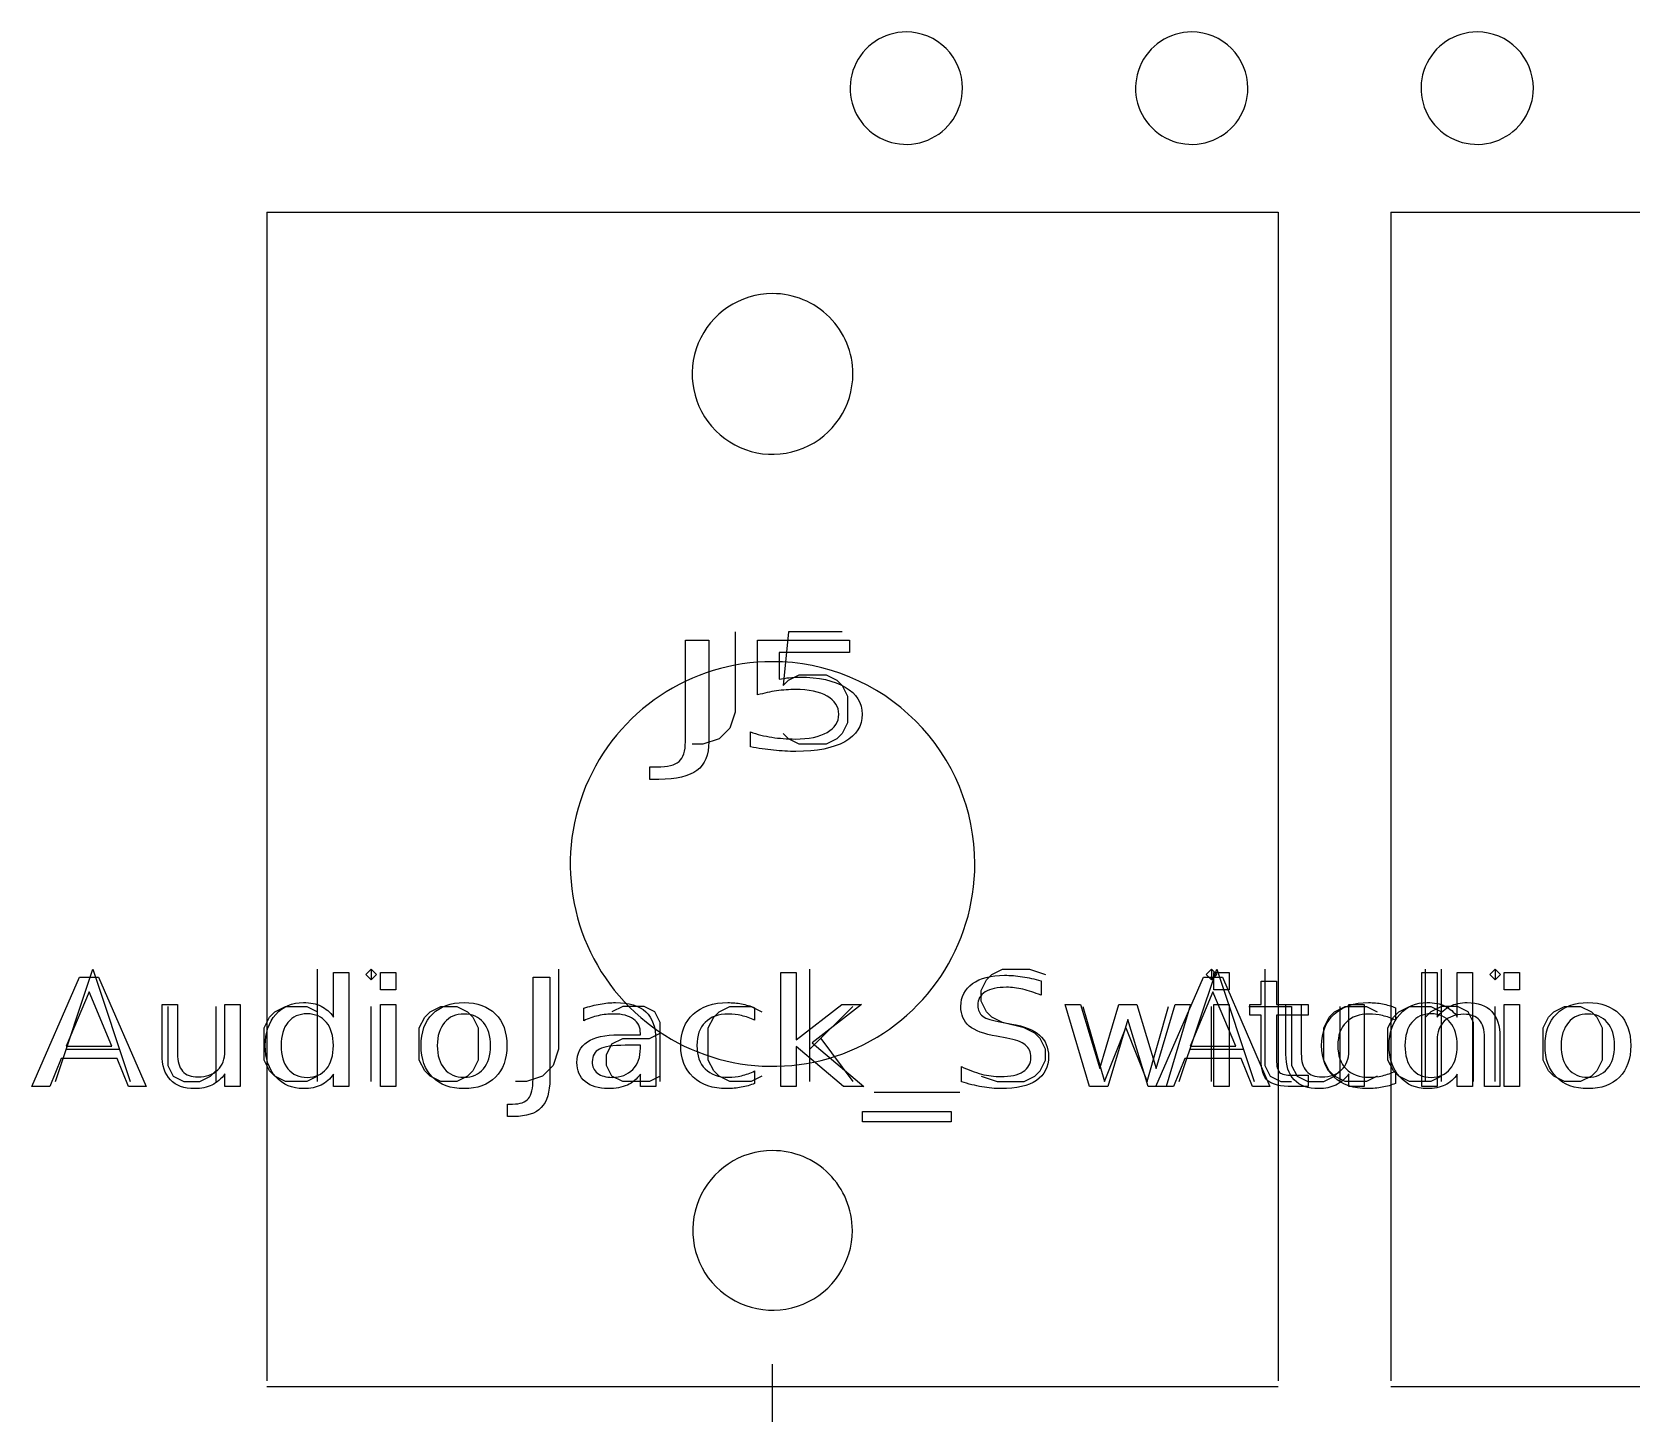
# Model space of a CAD drawing. Header units: millimetres. Extents: x 178 to 210, y 60 to 176.
# Drawn here: x 178.41 to 192.64, y 123.22 to 135.51 of the extents above; entities that cross this region are included whole.
import ezdxf

# ---------------------------------------------------------------- set-up
doc = ezdxf.new("R2010")
doc.units = ezdxf.units.MM
doc.layers.get('0').update_dxf_attribs({"linetype": 'CONTINUOUS'})

msp = doc.modelspace()

# ---------------------------------------------------------------- linework, layer by layer
at = {"color": 7}
for points in [[(186.19, 135.5097)], [(188.73, 135.5097)], [(191.27, 135.5097)], [(185, 133.1822)], [(185, 129.9072)], [(178.83377, 127.099184), (179.00374, 127.099184), (179.42608, 126.127203), (179.27021, 126.127203), (179.16927, 126.376545), (178.66973, 126.376545), (178.56878, 126.127203), (178.41069, 126.127203)], [(181.51032, 127.140198), (181.6469, 127.140198), (181.6469, 126.988509), (181.51032, 126.988509)], [(185.07312, 127.1402), (185.21044, 127.1402), (185.21044, 126.541908), (185.61793, 126.856353), (185.79236, 126.856353), (185.35147, 126.515216), (185.81092, 126.127205), (185.63278, 126.127205), (185.21044, 126.483316), (185.21044, 126.127205), (185.07312, 126.127205)], [(187.38897, 127.067293)], [(188.83377, 127.099184), (189.00374, 127.099184), (189.42608, 126.127203), (189.27021, 126.127203), (189.16927, 126.376545), (188.66973, 126.376545), (188.56878, 126.127203), (188.41069, 126.127203)], [(188.92688, 127.1402), (189.06346, 127.1402), (189.06346, 126.988511), (188.92688, 126.988511)], [(191.51032, 127.140198), (191.6469, 127.140198), (191.6469, 126.988509), (191.51032, 126.988509)], [(178.91837, 126.96963), (178.715, 126.485918), (179.12249, 126.485918)], [(188.91837, 126.96963), (188.715, 126.485918), (189.12249, 126.485918)], [(179.91152, 126.873929)], [(181.51032, 126.856351), (181.6469, 126.856351), (181.6469, 126.127203), (181.51032, 126.127203)], [(182.0476, 126.1724), (181.9524, 126.22), (181.9048, 126.2676), (181.8571, 126.3628), (181.8571, 126.6486), (181.9048, 126.7438), (181.9524, 126.7914), (182.0476, 126.839), (182.1905, 126.839), (182.2857, 126.7914), (182.3333, 126.7438), (182.381, 126.6486), (182.381, 126.3628), (182.3333, 126.2676), (182.2857, 126.22), (182.1905, 126.1724)], [(182.2548, 126.873929)], [(182.25484, 126.772367)], [(184.8408, 126.828342)], [(187.60419, 126.856353), (187.74077, 126.856353), (187.91149, 126.287357), (188.08146, 126.856353), (188.24253, 126.856353), (188.41325, 126.287357), (188.58322, 126.856353), (188.7198, 126.856353), (188.50232, 126.127205), (188.34125, 126.127205), (188.16237, 126.724846), (187.98274, 126.127205), (187.82167, 126.127205)], [(188.92688, 126.856353), (189.06346, 126.856353), (189.06346, 126.127205), (188.92688, 126.127205)], [(189.91152, 126.873929)], [(190.5435, 126.828343)], [(191.51032, 126.856351), (191.6469, 126.856351), (191.6469, 126.127203), (191.51032, 126.127203)], [(192.0476, 126.1724), (191.9524, 126.22), (191.9048, 126.2676), (191.8571, 126.3628), (191.8571, 126.6486), (191.9048, 126.7438), (191.9524, 126.7914), (192.0476, 126.839), (192.1905, 126.839), (192.2857, 126.7914), (192.3333, 126.7438), (192.381, 126.6486), (192.381, 126.3628), (192.3333, 126.2676), (192.2857, 126.22), (192.1905, 126.1724)], [(192.2548, 126.873929)], [(192.25484, 126.772367)], [(181.09244, 126.745681)], [(191.09244, 126.745681)], [(180.62704, 126.491126)], [(183.96125, 126.54322)], [(190.62704, 126.491126)], [(191.47213, 126.56729)], [(179.56788, 126.414953)], [(189.56788, 126.414953)], [(186.59028, 125.905856), (186.59028, 125.812756), (185.80053, 125.812756), (185.80053, 125.905856)], [(185, 125.5572)]]:
    msp.add_lwpolyline(points, close=True, dxfattribs=at)
for points in [[(180.5, 133.9072), (180.5, 123.5072)], [(180.5, 133.9072), (189.5, 133.9072)], [(189.5, 133.9072), (189.5, 123.5072)], [(190.5, 133.9072), (190.5, 123.5072)], [(190.5, 133.9072), (199.5, 133.9072)], [(184.22486, 129.194907), (184.22489, 130.099184)], [(184.22489, 130.099184), (184.43296, 130.099184), (184.43296, 129.194909)], [(184.6667, 130.1724), (184.6667, 129.4581), (184.619, 129.3152), (184.5238, 129.22), (184.381, 129.1724), (184.2857, 129.1724)], [(184.86755, 129.610893), (184.86764, 130.099184)], [(184.86764, 130.099184), (185.68447, 130.099184), (185.68447, 129.988509), (185.0582, 129.988509), (185.0582, 129.750234)], [(185.619, 130.1724), (185.1429, 130.1724), (185.0952, 129.6962), (185.1429, 129.7438), (185.2381, 129.7914), (185.4762, 129.7914), (185.5714, 129.7438), (185.619, 129.6962), (185.6667, 129.6009), (185.6667, 129.3628), (185.619, 129.2676), (185.5714, 129.22), (185.4762, 129.1724), (185.2381, 129.1724), (185.1429, 129.22), (185.0952, 129.2676)], [(184.80266, 129.149979), (184.80266, 129.282137)], [(183.98798, 128.860277), (183.90868, 128.860277), (183.90868, 128.970952), (183.97358, 128.970952)], [(178.619, 126.1724), (178.9524, 127.1724), (179.2857, 126.1724)], [(180.9524, 126.1724), (180.9524, 127.1724)], [(181.09244, 126.745677), (181.09244, 127.140198), (181.22901, 127.140198), (181.22901, 126.127203), (181.09244, 126.127203), (181.09244, 126.236575)], [(181.4286, 127.1724), (181.381, 127.1248), (181.4286, 127.0771), (181.4762, 127.1248), (181.4286, 127.1724), (181.4286, 127.0771)], [(183.0952, 127.1724), (183.0952, 126.4581), (183.0476, 126.3152), (182.9524, 126.22), (182.8095, 126.1724), (182.7143, 126.1724)], [(182.86864, 127.099184), (183.01857, 127.099184), (183.01857, 126.194909)], [(182.86866, 126.194907), (182.86864, 127.099184)], [(185.3333, 126.1724), (185.3333, 127.1724)], [(186.8571, 126.22), (187, 126.1724), (187.2381, 126.1724), (187.3333, 126.22), (187.381, 126.2676), (187.4286, 126.3628), (187.4286, 126.4581), (187.381, 126.5533), (187.3333, 126.6009), (187.2381, 126.6486), (187.0476, 126.6962), (186.9524, 126.7438), (186.9048, 126.7914), (186.8571, 126.8867), (186.8571, 126.9819), (186.9048, 127.0771), (186.9524, 127.1248), (187.0476, 127.1724), (187.2857, 127.1724), (187.4286, 127.1248)], [(187.38894, 127.067285), (187.38894, 126.939033)], [(188.619, 126.1724), (188.9524, 127.1724), (189.2857, 126.1724)], [(188.9048, 127.1724), (188.8571, 127.1248), (188.9048, 127.0771), (188.9524, 127.1248), (188.9048, 127.1724), (188.9048, 127.0771)], [(189.34705, 126.367429), (189.34705, 126.763253), (189.24684, 126.763253), (189.24684, 126.856353), (189.34705, 126.856353), (189.34705, 127.063379), (189.48431, 127.06338)], [(189.381, 127.1724), (189.381, 126.3152), (189.4286, 126.22), (189.5238, 126.1724), (189.619, 126.1724)], [(189.48431, 127.06338), (189.48431, 126.856354), (189.76563, 126.856354), (189.76563, 126.763254), (189.48431, 126.763254), (189.48431, 126.36743)], [(190.91319, 126.539299), (190.91319, 126.1272), (190.77588, 126.1272), (190.77588, 127.140195), (190.91319, 127.140195), (190.91319, 126.74307)], [(190.8095, 126.1724), (190.8095, 127.1724)], [(190.9524, 126.1724), (190.9524, 127.1724)], [(191.09244, 126.745677), (191.09244, 127.140198), (191.22901, 127.140198), (191.22901, 126.127203), (191.09244, 126.127203), (191.09244, 126.236575)], [(191.4286, 127.1724), (191.381, 127.1248), (191.4286, 127.0771), (191.4762, 127.1248), (191.4286, 127.1724), (191.4286, 127.0771)], [(179.56785, 126.414956), (179.56785, 126.856351), (179.70443, 126.856351), (179.70443, 126.419513)], [(179.619, 126.839), (179.619, 126.3152), (179.6667, 126.22), (179.7619, 126.1724), (179.9048, 126.1724), (180, 126.22), (180.0476, 126.2676)], [(180.0476, 126.839), (180.0476, 126.1724)], [(180.12751, 126.442954), (180.12751, 126.856355), (180.26408, 126.856355), (180.26408, 126.127207), (180.12751, 126.127207), (180.12751, 126.239183)], [(180.9524, 126.22), (180.8571, 126.1724), (180.6667, 126.1724), (180.5714, 126.22), (180.5238, 126.2676), (180.4762, 126.3628), (180.4762, 126.6486), (180.5238, 126.7438), (180.5714, 126.7914), (180.6667, 126.839), (180.8571, 126.839), (180.9524, 126.7914)], [(181.4286, 126.1724), (181.4286, 126.839)], [(183.31992, 126.712488), (183.31992, 126.823162)], [(184, 126.1724), (184, 126.6962), (183.9524, 126.7914), (183.8571, 126.839), (183.6667, 126.839), (183.5714, 126.7914)], [(184.9048, 126.22), (184.8095, 126.1724), (184.619, 126.1724), (184.5238, 126.22), (184.4762, 126.2676), (184.4286, 126.3628), (184.4286, 126.6486), (184.4762, 126.7438), (184.5238, 126.7914), (184.619, 126.839), (184.8095, 126.839), (184.9048, 126.7914)], [(184.8408, 126.828359), (184.8408, 126.716383)], [(185.7143, 126.839), (185.3333, 126.4581)], [(187.7619, 126.839), (187.9524, 126.1724), (188.1429, 126.6486), (188.3333, 126.1724), (188.5238, 126.839)], [(188.9048, 126.1724), (188.9048, 126.839)], [(189.2381, 126.839), (189.619, 126.839)], [(189.56785, 126.414956), (189.56785, 126.856351), (189.70443, 126.856351), (189.70443, 126.419513)], [(189.619, 126.839), (189.619, 126.3152), (189.6667, 126.22), (189.7619, 126.1724), (189.9048, 126.1724), (190, 126.22), (190.0476, 126.2676)], [(190.381, 126.22), (190.2857, 126.1724), (190.0952, 126.1724), (190, 126.22), (189.9524, 126.2676), (189.9048, 126.3628), (189.9048, 126.6486), (189.9524, 126.7438), (190, 126.7914), (190.0952, 126.839), (190.2857, 126.839), (190.381, 126.7914)], [(190.0476, 126.839), (190.0476, 126.1724)], [(190.12751, 126.442954), (190.12751, 126.856355), (190.26408, 126.856355), (190.26408, 126.127207), (190.12751, 126.127207), (190.12751, 126.239183)], [(190.9524, 126.22), (190.8571, 126.1724), (190.6667, 126.1724), (190.5714, 126.22), (190.5238, 126.2676), (190.4762, 126.3628), (190.4762, 126.6486), (190.5238, 126.7438), (190.5714, 126.7914), (190.6667, 126.839), (190.8571, 126.839), (190.9524, 126.7914)], [(190.5435, 126.82836), (190.5435, 126.716384)], [(191.2381, 126.1724), (191.2381, 126.6962), (191.1905, 126.7914), (191.0952, 126.839), (190.9524, 126.839), (190.8571, 126.7914), (190.8095, 126.7438)], [(191.4286, 126.1724), (191.4286, 126.839)], [(187.03783, 126.699466), (187.12843, 126.683186)], [(184, 126.22), (183.9048, 126.1724), (183.6667, 126.1724), (183.5714, 126.22), (183.5238, 126.3152), (183.5238, 126.4105), (183.5714, 126.5057), (183.6667, 126.5533), (183.9048, 126.5533), (184, 126.6009)], [(183.6331, 126.587487), (183.8246, 126.587487), (183.8246, 126.599207)], [(183.82466, 126.467037), (183.82466, 126.493727), (183.68883, 126.49373)], [(183.96123, 126.54321), (183.96123, 126.127205), (183.82466, 126.127205), (183.82466, 126.237879)], [(185.4286, 126.5533), (185.7143, 126.1724)], [(187.08468, 126.55819), (186.99338, 126.57381)], [(191.47206, 126.567299), (191.47206, 126.127206), (191.33548, 126.127206), (191.33548, 126.56339)], [(178.7143, 126.4581), (179.1905, 126.4581)], [(188.7143, 126.4581), (189.1905, 126.4581)], [(184.8408, 126.26586), (184.8408, 126.155186)], [(186.68015, 126.170181), (186.68015, 126.305595)], [(189.62537, 126.22746), (189.76566, 126.22746), (189.76566, 126.127202), (189.62537, 126.127202)], [(190.5435, 126.265861), (190.5435, 126.155187)], [(185.9048, 126.0771), (186.6667, 126.0771)], [(182.69797, 125.860277), (182.64077, 125.860277), (182.64077, 125.970952), (182.68757, 125.970952)], [(185, 121.6272), (185, 123.6572)], [(180.5, 123.4572), (189.5, 123.4572)], [(190.5, 123.4572), (199.5, 123.4572)]]:
    msp.add_lwpolyline(points, dxfattribs=at)
for points in [[(186.19, 135.5097), (185.987769, 135.5097), (185.805451, 135.387879), (185.72806, 135.201042)], [(186.543553, 135.363253), (186.449785, 135.457022), (186.322608, 135.5097), (186.19, 135.5097)], [(188.73, 135.5097), (188.527769, 135.5097), (188.345451, 135.387879), (188.26806, 135.201042)], [(189.083553, 135.363253), (188.989785, 135.457022), (188.862608, 135.5097), (188.73, 135.5097)], [(191.27, 135.5097), (191.067769, 135.5097), (190.885451, 135.387879), (190.80806, 135.201042)], [(191.623553, 135.363253), (191.529785, 135.457022), (191.402608, 135.5097), (191.27, 135.5097)], [(186.69, 135.0097), (186.69, 135.142308), (186.637322, 135.269485), (186.543553, 135.363253)], [(189.23, 135.0097), (189.23, 135.142308), (189.177322, 135.269485), (189.083553, 135.363253)], [(191.77, 135.0097), (191.77, 135.142308), (191.717322, 135.269485), (191.623553, 135.363253)], [(185.72806, 135.201042), (185.65067, 135.014205), (185.693448, 134.799146), (185.836447, 134.656147)], [(188.26806, 135.201042), (188.19067, 135.014205), (188.233448, 134.799146), (188.376447, 134.656147)], [(190.80806, 135.201042), (190.73067, 135.014205), (190.773448, 134.799146), (190.916447, 134.656147)], [(186.381342, 134.54776), (186.568179, 134.625151), (186.69, 134.807469), (186.69, 135.0097)], [(188.921342, 134.54776), (189.108179, 134.625151), (189.23, 134.807469), (189.23, 135.0097)], [(191.461342, 134.54776), (191.648179, 134.625151), (191.77, 134.807469), (191.77, 135.0097)], [(185.836447, 134.656147), (185.979446, 134.513148), (186.194505, 134.47037), (186.381342, 134.54776)], [(188.376447, 134.656147), (188.519446, 134.513148), (188.734505, 134.47037), (188.921342, 134.54776)], [(190.916447, 134.656147), (191.059446, 134.513148), (191.274505, 134.47037), (191.461342, 134.54776)], [(185, 133.1822), (184.710809, 133.1822), (184.450095, 133.007996), (184.339426, 132.740819)], [(185.505581, 132.972781), (185.371493, 133.10687), (185.18963, 133.1822), (185, 133.1822)], [(185.715, 132.4672), (185.715, 132.65683), (185.63967, 132.838693), (185.505581, 132.972781)], [(184.339426, 132.740819), (184.228758, 132.473641), (184.28993, 132.166107), (184.494419, 131.961619)], [(185.273619, 131.806626), (185.540796, 131.917295), (185.715, 132.178009), (185.715, 132.4672)], [(184.494419, 131.961619), (184.698907, 131.75713), (185.006441, 131.695958), (185.273619, 131.806626)], [(185, 129.9072), (184.271968, 129.9072), (183.615623, 129.468644), (183.337017, 128.79603)], [(186.272792, 129.379992), (185.935227, 129.717558), (185.47739, 129.9072), (185, 129.9072)], [(185.0582, 129.750234), (185.0884, 129.756767), (185.1186, 129.761541), (185.1488, 129.764554)], [(185.1488, 129.764554), (185.179, 129.768021), (185.2092, 129.769754), (185.2394, 129.769754)], [(185.2394, 129.769754), (185.411073, 129.769754), (185.547037, 129.740024), (185.64729, 129.680564)], [(185.03648, 129.647353), (184.981547, 129.63954), (184.925237, 129.627386), (184.86755, 129.610893)], [(185.20334, 129.659073), (185.14774, 129.659073), (185.09212, 129.655166), (185.03648, 129.647353)], [(185.48558, 129.599833), (185.41622, 129.639326), (185.32214, 129.659073), (185.20334, 129.659073)], [(185.64729, 129.680564), (185.74755, 129.621104), (185.79768, 129.540594), (185.79768, 129.439034)], [(185.58961, 129.43903), (185.58961, 129.506737), (185.554933, 129.560338), (185.48558, 129.599833)], [(185.48558, 129.278227), (185.554933, 129.31772), (185.58961, 129.371321), (185.58961, 129.43903)], [(185.79768, 129.439034), (185.79768, 129.334436), (185.746177, 129.253058), (185.64317, 129.194899)], [(186.8, 128.1072), (186.8, 128.58459), (186.610358, 129.042427), (186.272792, 129.379992)], [(184.16826, 129.019782), (184.205993, 129.052335), (184.22486, 129.11071), (184.22486, 129.194907)], [(184.43296, 129.194909), (184.43296, 129.077725), (184.397593, 128.992658), (184.32686, 128.939707)], [(184.80266, 129.282137), (184.86446, 129.26087), (184.92832, 129.24503), (184.99424, 129.234617)], [(184.99424, 129.234617), (185.060173, 129.224197), (185.129873, 129.218987), (185.20334, 129.218987)], [(185.20334, 129.218987), (185.32214, 129.218987), (185.41622, 129.238734), (185.48558, 129.278227)], [(185.64317, 129.194899), (185.54017, 129.137172), (185.394933, 129.108309), (185.20746, 129.108309)], [(185.0097, 129.118729), (184.9431, 129.125676), (184.874087, 129.136092), (184.80266, 129.149979)], [(185.20746, 129.108309), (185.142927, 129.108309), (185.077007, 129.111782), (185.0097, 129.118729)], [(183.97358, 128.970952), (184.065593, 128.970952), (184.130487, 128.987229), (184.16826, 129.019782)], [(184.32686, 128.939707), (184.25682, 128.886754), (184.14386, 128.860277), (183.98798, 128.860277)], [(183.337017, 128.79603), (183.058411, 128.123416), (183.212411, 127.349204), (183.727208, 126.834408)], [(185.68883, 126.444217), (186.361444, 126.722823), (186.8, 127.379168), (186.8, 128.1072)], [(186.77884, 127.042553), (186.84812, 127.092033), (186.943377, 127.116773), (187.06461, 127.116773)], [(187.06461, 127.116773), (187.116543, 127.116773), (187.16949, 127.11265), (187.22345, 127.104403)], [(187.22345, 127.104403), (187.277383, 127.096156), (187.332557, 127.083786), (187.38897, 127.067293)], [(186.67567, 126.839434), (186.67567, 126.925369), (186.71006, 126.993076), (186.77884, 127.042553)], [(186.89238, 126.968333), (186.848313, 126.940553), (186.82628, 126.901057), (186.82628, 126.849846)], [(187.08165, 127.009993), (187.000003, 127.009993), (186.936913, 126.996106), (186.89238, 126.968333)], [(187.22787, 126.992413), (187.177403, 127.004133), (187.128663, 127.009993), (187.08165, 127.009993)], [(187.38894, 126.939033), (187.332007, 126.962906), (187.278317, 126.9807), (187.22787, 126.992413)], [(180.58028, 126.768465), (180.643613, 126.838776), (180.72551, 126.873931), (180.82597, 126.873931)], [(180.85936, 126.773672), (180.787113, 126.773672), (180.730207, 126.748499), (180.68864, 126.698152)], [(180.82597, 126.873931), (180.887303, 126.873931), (180.939753, 126.863298), (180.98332, 126.842031)], [(181.03008, 126.698152), (180.98848, 126.748499), (180.931573, 126.773672), (180.85936, 126.773672)], [(180.98332, 126.842031), (181.027387, 126.821198), (181.06376, 126.789081), (181.09244, 126.745681)], [(181.87328, 126.491126), (181.87328, 126.610915), (181.90693, 126.704662), (181.97423, 126.772369)], [(181.97423, 126.772369), (182.042023, 126.840076), (182.135547, 126.873929), (182.2548, 126.873929)], [(182.2548, 126.772369), (182.181567, 126.772369), (182.12367, 126.747196), (182.08111, 126.696849)], [(182.2548, 126.873929), (182.37356, 126.873929), (182.466837, 126.840076), (182.53463, 126.772369)], [(182.42778, 126.696197), (182.385247, 126.746977), (182.3276, 126.772367), (182.25484, 126.772367)], [(182.53463, 126.772369), (182.602423, 126.704662), (182.63632, 126.610915), (182.63632, 126.491126)], [(183.31992, 126.823162), (183.36992, 126.840089), (183.418413, 126.852675), (183.4654, 126.860922)], [(183.58861, 126.772378), (183.541143, 126.772378), (183.494877, 126.767388), (183.44981, 126.757408)], [(183.4654, 126.860922), (183.5124, 126.869602), (183.55817, 126.873942), (183.60271, 126.873942)], [(183.7623, 126.726808), (183.721233, 126.757188), (183.663337, 126.772378), (183.58861, 126.772378)], [(183.60271, 126.873942), (183.722957, 126.873942), (183.81277, 126.846599), (183.87215, 126.791912)], [(183.727208, 126.834408), (184.242004, 126.319611), (185.016216, 126.165611), (185.68883, 126.444217)], [(183.87215, 126.791912), (183.93155, 126.737225), (183.96125, 126.654328), (183.96125, 126.54322)], [(184.18316, 126.491109), (184.18316, 126.61003), (184.220273, 126.70356), (184.2945, 126.771701)], [(184.2945, 126.771701), (184.36922, 126.839842), (184.471403, 126.873912), (184.60105, 126.873912)], [(184.60699, 126.772363), (184.518417, 126.772363), (184.449633, 126.747623), (184.40064, 126.698143)], [(184.60105, 126.873912), (184.643117, 126.873912), (184.684187, 126.870005), (184.72426, 126.862192)], [(184.72426, 126.758043), (184.68566, 126.76759), (184.64657, 126.772363), (184.60699, 126.772363)], [(184.72426, 126.862192), (184.764327, 126.854812), (184.803173, 126.843529), (184.8408, 126.828342)], [(186.75067, 126.66561), (186.70067, 126.707277), (186.67567, 126.765218), (186.67567, 126.839434)], [(186.82628, 126.849846), (186.82628, 126.806879), (186.84088, 126.774329), (186.87008, 126.752196)], [(189.88587, 126.49111), (189.88587, 126.610031), (189.922983, 126.703561), (189.99721, 126.771702)], [(189.99721, 126.771702), (190.07193, 126.839843), (190.174113, 126.873913), (190.30376, 126.873913)], [(190.3097, 126.772364), (190.22112, 126.772364), (190.152337, 126.747624), (190.10335, 126.698144)], [(190.30376, 126.873913), (190.345827, 126.873913), (190.386897, 126.870006), (190.42697, 126.862193)], [(190.42697, 126.758044), (190.38837, 126.767591), (190.34928, 126.772364), (190.3097, 126.772364)], [(190.42697, 126.862193), (190.467037, 126.854813), (190.50588, 126.84353), (190.5435, 126.828343)], [(190.58028, 126.768465), (190.643613, 126.838776), (190.72551, 126.873931), (190.82597, 126.873931)], [(190.85936, 126.773672), (190.787113, 126.773672), (190.730207, 126.748499), (190.68864, 126.698152)], [(190.82597, 126.873931), (190.887303, 126.873931), (190.939753, 126.863298), (190.98332, 126.842031)], [(191.03008, 126.698152), (190.98848, 126.748499), (190.931573, 126.773672), (190.85936, 126.773672)], [(190.91319, 126.74307), (190.945857, 126.786903), (190.984207, 126.81967), (191.02824, 126.84137)], [(190.98332, 126.842031), (191.027387, 126.821198), (191.06376, 126.789081), (191.09244, 126.745681)], [(191.02824, 126.84137), (191.072773, 126.86307), (191.12399, 126.87392), (191.18189, 126.87392)], [(191.18189, 126.87392), (191.27739, 126.87392), (191.349637, 126.84788), (191.39863, 126.7958)], [(191.39863, 126.7958), (191.44763, 126.744153), (191.47213, 126.667983), (191.47213, 126.56729)], [(191.87328, 126.491126), (191.87328, 126.610915), (191.90693, 126.704662), (191.97423, 126.772369)], [(191.97423, 126.772369), (192.042023, 126.840076), (192.135547, 126.873929), (192.2548, 126.873929)], [(192.2548, 126.772369), (192.181567, 126.772369), (192.12367, 126.747196), (192.08111, 126.696849)], [(192.2548, 126.873929), (192.37356, 126.873929), (192.466837, 126.840076), (192.53463, 126.772369)], [(192.42778, 126.696197), (192.385247, 126.746977), (192.3276, 126.772367), (192.25484, 126.772367)], [(192.53463, 126.772369), (192.602423, 126.704662), (192.63632, 126.610915), (192.63632, 126.491126)], [(180.48598, 126.491128), (180.48598, 126.605709), (180.517413, 126.698154), (180.58028, 126.768465)], [(180.68864, 126.698152), (180.647573, 126.648239), (180.62704, 126.57923), (180.62704, 126.491126)], [(181.09248, 126.491126), (181.09248, 126.579231), (181.07168, 126.64824), (181.03008, 126.698152)], [(182.08111, 126.696849), (182.038577, 126.646936), (182.01731, 126.578361), (182.01731, 126.491125)], [(182.49158, 126.491124), (182.49158, 126.577493), (182.470313, 126.645851), (182.42778, 126.696197)], [(183.44981, 126.757408), (183.40481, 126.747428), (183.361513, 126.732455), (183.31992, 126.712488)], [(183.8246, 126.599207), (183.8246, 126.654327), (183.803833, 126.696861), (183.7623, 126.726808)], [(184.40064, 126.698143), (184.35164, 126.649096), (184.32714, 126.580088), (184.32714, 126.491117)], [(184.8408, 126.716383), (184.8022, 126.735043), (184.763353, 126.74893), (184.72426, 126.758043)], [(186.99338, 126.57381), (186.881547, 126.593343), (186.800643, 126.623943), (186.75067, 126.66561)], [(186.87008, 126.752196), (186.899747, 126.730496), (186.955663, 126.712919), (187.03783, 126.699466)], [(187.12843, 126.683186), (187.240263, 126.664526), (187.322653, 126.631539), (187.3756, 126.584226)], [(190.10335, 126.698144), (190.05435, 126.649097), (190.02985, 126.580089), (190.02985, 126.491118)], [(190.5435, 126.716384), (190.5049, 126.735044), (190.466057, 126.748931), (190.42697, 126.758044)], [(190.48598, 126.491128), (190.48598, 126.605709), (190.517413, 126.698154), (190.58028, 126.768465)], [(190.68864, 126.698152), (190.647573, 126.648239), (190.62704, 126.57923), (190.62704, 126.491126)], [(190.97699, 126.707914), (190.934457, 126.666681), (190.91319, 126.610476), (190.91319, 126.539299)], [(191.15142, 126.769764), (191.077687, 126.769764), (191.019543, 126.749147), (190.97699, 126.707914)], [(191.09248, 126.491126), (191.09248, 126.579231), (191.07168, 126.64824), (191.03008, 126.698152)], [(191.28948, 126.718334), (191.258813, 126.752621), (191.212793, 126.769764), (191.15142, 126.769764)], [(191.33548, 126.56339), (191.33548, 126.632399), (191.320147, 126.684047), (191.28948, 126.718334)], [(192.08111, 126.696849), (192.038577, 126.646936), (192.01731, 126.578361), (192.01731, 126.491125)], [(192.49158, 126.491124), (192.49158, 126.577493), (192.470313, 126.645851), (192.42778, 126.696197)], [(180.58028, 126.213791), (180.517413, 126.284102), (180.48598, 126.376547), (180.48598, 126.491128)], [(180.62704, 126.491126), (180.62704, 126.403021), (180.647573, 126.333795), (180.68864, 126.283449)], [(181.03008, 126.283449), (181.07168, 126.333796), (181.09248, 126.403021), (181.09248, 126.491126)], [(181.97423, 126.209883), (181.90693, 126.278024), (181.87328, 126.371771), (181.87328, 126.491126)], [(182.01731, 126.491125), (182.01731, 126.403888), (182.038343, 126.335096), (182.08041, 126.28475)], [(182.42778, 126.2854), (182.470313, 126.335747), (182.49158, 126.404321), (182.49158, 126.491124)], [(182.63632, 126.491126), (182.63632, 126.371771), (182.602423, 126.278024), (182.53463, 126.209883)], [(183.25903, 126.339445), (183.25903, 126.421474), (183.290197, 126.483322), (183.35253, 126.524987)], [(183.35253, 126.524987), (183.415397, 126.566654), (183.50892, 126.587487), (183.6331, 126.587487)], [(183.68883, 126.49373), (183.578477, 126.49373), (183.502023, 126.482663), (183.45947, 126.46053)], [(184.29376, 126.211819), (184.220027, 126.280828), (184.18316, 126.373924), (184.18316, 126.491109)], [(184.32714, 126.491117), (184.32714, 126.402144), (184.35164, 126.332918), (184.40064, 126.28344)], [(187.24872, 126.49764), (187.215587, 126.524547), (187.160907, 126.54473), (187.08468, 126.55819)], [(187.29922, 126.385664), (187.29922, 126.433404), (187.282387, 126.470729), (187.24872, 126.49764)], [(187.3756, 126.584226), (187.429067, 126.537353), (187.4558, 126.47442), (187.4558, 126.395428)], [(189.99647, 126.21182), (189.922737, 126.280829), (189.88587, 126.373925), (189.88587, 126.49111)], [(190.02985, 126.491118), (190.02985, 126.402145), (190.05435, 126.332919), (190.10335, 126.283441)], [(190.58028, 126.213791), (190.517413, 126.284102), (190.48598, 126.376547), (190.48598, 126.491128)], [(190.62704, 126.491126), (190.62704, 126.403021), (190.647573, 126.333795), (190.68864, 126.283449)], [(191.03008, 126.283449), (191.07168, 126.333796), (191.09248, 126.403021), (191.09248, 126.491126)], [(191.97423, 126.209883), (191.90693, 126.278024), (191.87328, 126.371771), (191.87328, 126.491126)], [(192.01731, 126.491125), (192.01731, 126.403888), (192.038343, 126.335096), (192.08041, 126.28475)], [(192.42778, 126.2854), (192.470313, 126.335747), (192.49158, 126.404321), (192.49158, 126.491124)], [(192.63632, 126.491126), (192.63632, 126.371771), (192.602423, 126.278024), (192.53463, 126.209883)], [(179.64208, 126.186443), (179.592613, 126.238523), (179.56788, 126.314693), (179.56788, 126.414953)], [(179.70443, 126.419513), (179.70443, 126.350504), (179.719763, 126.298639), (179.75043, 126.263918)], [(180.06291, 126.274338), (180.105977, 126.315571), (180.12751, 126.371777), (180.12751, 126.442954)], [(183.45947, 126.46053), (183.416937, 126.438397), (183.39567, 126.400637), (183.39567, 126.347251)], [(183.39567, 126.347251), (183.39567, 126.304718), (183.411503, 126.270864), (183.44317, 126.245691)], [(183.75566, 126.278891), (183.80166, 126.326198), (183.82466, 126.388913), (183.82466, 126.467037)], [(187.22942, 126.259365), (187.275953, 126.288878), (187.29922, 126.330978), (187.29922, 126.385664)], [(187.4558, 126.395428), (187.4558, 126.301247), (187.41968, 126.229851), (187.34744, 126.181241)], [(189.40715, 126.178632), (189.367083, 126.213352), (189.34705, 126.276284), (189.34705, 126.367429)], [(189.48431, 126.36743), (189.48431, 126.30797), (189.493477, 126.269777), (189.51181, 126.25285)], [(189.64208, 126.186443), (189.592613, 126.238523), (189.56788, 126.314693), (189.56788, 126.414953)], [(189.70443, 126.419513), (189.70443, 126.350504), (189.719763, 126.298639), (189.75043, 126.263918)], [(190.06291, 126.274338), (190.105977, 126.315571), (190.12751, 126.371777), (190.12751, 126.442954)], [(179.75043, 126.263918), (179.781097, 126.229631), (179.827117, 126.212488), (179.88849, 126.212488)], [(179.88849, 126.212488), (179.962217, 126.212488), (180.020357, 126.233105), (180.06291, 126.274338)], [(180.12751, 126.239183), (180.094377, 126.194916), (180.05578, 126.16193), (180.01172, 126.140223)], [(180.82597, 126.108325), (180.725517, 126.108325), (180.64362, 126.14348), (180.58028, 126.213791)], [(180.68864, 126.283449), (180.73024, 126.233536), (180.787147, 126.208579), (180.85936, 126.208579)], [(180.85936, 126.208579), (180.931607, 126.208579), (180.988513, 126.233536), (181.03008, 126.283449)], [(181.09244, 126.236575), (181.063707, 126.193175), (181.027333, 126.160842), (180.98332, 126.139575)], [(182.2548, 126.108323), (182.135547, 126.108323), (182.042023, 126.142176), (181.97423, 126.209883)], [(182.08041, 126.28475), (182.122943, 126.234837), (182.181087, 126.20988), (182.25484, 126.20988)], [(182.53463, 126.209883), (182.466837, 126.142176), (182.37356, 126.108323), (182.2548, 126.108323)], [(182.25484, 126.20988), (182.32758, 126.20988), (182.385227, 126.235053), (182.42778, 126.2854)], [(183.33403, 126.170829), (183.28403, 126.212929), (183.25903, 126.269134), (183.25903, 126.339445)], [(183.44317, 126.245691), (183.475303, 126.220951), (183.51885, 126.208581), (183.57381, 126.208581)], [(183.57381, 126.208581), (183.649517, 126.208581), (183.710133, 126.232018), (183.75566, 126.278891)], [(183.82466, 126.237879), (183.79346, 126.193606), (183.754613, 126.160839), (183.70812, 126.139579)], [(184.59214, 126.108306), (184.466947, 126.108306), (184.367487, 126.14281), (184.29376, 126.211819)], [(184.40064, 126.28344), (184.44964, 126.234393), (184.518423, 126.20987), (184.60699, 126.20987)], [(184.60699, 126.20987), (184.64659, 126.20987), (184.68568, 126.214427), (184.72426, 126.22354)], [(184.72426, 126.22354), (184.763327, 126.233087), (184.802173, 126.247193), (184.8408, 126.26586)], [(186.68015, 126.305595), (186.741017, 126.275648), (186.800647, 126.253078), (186.85904, 126.237885)], [(186.85904, 126.237885), (186.91744, 126.222692), (186.97484, 126.215095), (187.03124, 126.215095)], [(187.03124, 126.215095), (187.116847, 126.215095), (187.182907, 126.229852), (187.22942, 126.259365)], [(189.51181, 126.25285), (189.53061, 126.235923), (189.568463, 126.22746), (189.62537, 126.22746)], [(189.75043, 126.263918), (189.781097, 126.229631), (189.827117, 126.212488), (189.88849, 126.212488)], [(189.88849, 126.212488), (189.962217, 126.212488), (190.020357, 126.233105), (190.06291, 126.274338)], [(190.29485, 126.108307), (190.169657, 126.108307), (190.070197, 126.142811), (189.99647, 126.21182)], [(190.12751, 126.239183), (190.094377, 126.194916), (190.05578, 126.16193), (190.01172, 126.140223)], [(190.10335, 126.283441), (190.15235, 126.234394), (190.221133, 126.209871), (190.3097, 126.209871)], [(190.3097, 126.209871), (190.3493, 126.209871), (190.38839, 126.214428), (190.42697, 126.223541)], [(190.42697, 126.223541), (190.466037, 126.233088), (190.50488, 126.247194), (190.5435, 126.265861)], [(190.82597, 126.108325), (190.725517, 126.108325), (190.64362, 126.14348), (190.58028, 126.213791)], [(190.68864, 126.283449), (190.73024, 126.233536), (190.787147, 126.208579), (190.85936, 126.208579)], [(190.85936, 126.208579), (190.931607, 126.208579), (190.988513, 126.233536), (191.03008, 126.283449)], [(191.09244, 126.236575), (191.063707, 126.193175), (191.027333, 126.160842), (190.98332, 126.139575)], [(192.2548, 126.108323), (192.135547, 126.108323), (192.042023, 126.142176), (191.97423, 126.209883)], [(192.08041, 126.28475), (192.122943, 126.234837), (192.181087, 126.20988), (192.25484, 126.20988)], [(192.53463, 126.209883), (192.466837, 126.142176), (192.37356, 126.108323), (192.2548, 126.108323)], [(192.25484, 126.20988), (192.32758, 126.20988), (192.385227, 126.235053), (192.42778, 126.2854)], [(179.85956, 126.108323), (179.764053, 126.108323), (179.69156, 126.134363), (179.64208, 126.186443)], [(180.01172, 126.140223), (179.968187, 126.118956), (179.917467, 126.108323), (179.85956, 126.108323)], [(180.98332, 126.139575), (180.939787, 126.118742), (180.887337, 126.108325), (180.82597, 126.108325)], [(182.82786, 126.019782), (182.85506, 126.052335), (182.86866, 126.11071), (182.86866, 126.194907)], [(183.01857, 126.194909), (183.01857, 126.077725), (182.993103, 125.992658), (182.94217, 125.939707)], [(183.53741, 126.108329), (183.452297, 126.108329), (183.384503, 126.129162), (183.33403, 126.170829)], [(183.70812, 126.139579), (183.661587, 126.118746), (183.604683, 126.108329), (183.53741, 126.108329)], [(184.72204, 126.120026), (184.68144, 126.112213), (184.63814, 126.108306), (184.59214, 126.108306)], [(184.8408, 126.155186), (184.802667, 126.139559), (184.76308, 126.127839), (184.72204, 126.120026)], [(186.86349, 126.123961), (186.804623, 126.134374), (186.74351, 126.149781), (186.68015, 126.170181)], [(187.03124, 126.108331), (186.978773, 126.108331), (186.922857, 126.113541), (186.86349, 126.123961)], [(187.34744, 126.181241), (187.275687, 126.132634), (187.170287, 126.108331), (187.03124, 126.108331)], [(189.62537, 126.127202), (189.51997, 126.127202), (189.44723, 126.144345), (189.40715, 126.178632)], [(189.85956, 126.108323), (189.764053, 126.108323), (189.69156, 126.134363), (189.64208, 126.186443)], [(190.01172, 126.140223), (189.968187, 126.118956), (189.917467, 126.108323), (189.85956, 126.108323)], [(190.42474, 126.120027), (190.38414, 126.112214), (190.340843, 126.108307), (190.29485, 126.108307)], [(190.5435, 126.155187), (190.505433, 126.13956), (190.465847, 126.12784), (190.42474, 126.120027)], [(190.98332, 126.139575), (190.939787, 126.118742), (190.887337, 126.108325), (190.82597, 126.108325)], [(182.68757, 125.970952), (182.753903, 125.970952), (182.800667, 125.987229), (182.82786, 126.019782)], [(182.94217, 125.939707), (182.891703, 125.886754), (182.810303, 125.860277), (182.69797, 125.860277)], [(185, 125.5572), (184.712832, 125.5572), (184.45394, 125.384214), (184.344046, 125.118905)], [(185.502046, 125.349246), (185.368895, 125.482397), (185.188304, 125.5572), (185, 125.5572)], [(185.71, 124.8472), (185.71, 125.035504), (185.635197, 125.216095), (185.502046, 125.349246)], [(184.344046, 125.118905), (184.234151, 124.853596), (184.294896, 124.548213), (184.497954, 124.345154)], [(185.271705, 124.191246), (185.537014, 124.30114), (185.71, 124.560032), (185.71, 124.8472)], [(184.497954, 124.345154), (184.701013, 124.142096), (185.006396, 124.081351), (185.271705, 124.191246)]]:
    msp.add_open_spline(points, degree=3, dxfattribs=at)

doc.saveas('drawing.dxf')
